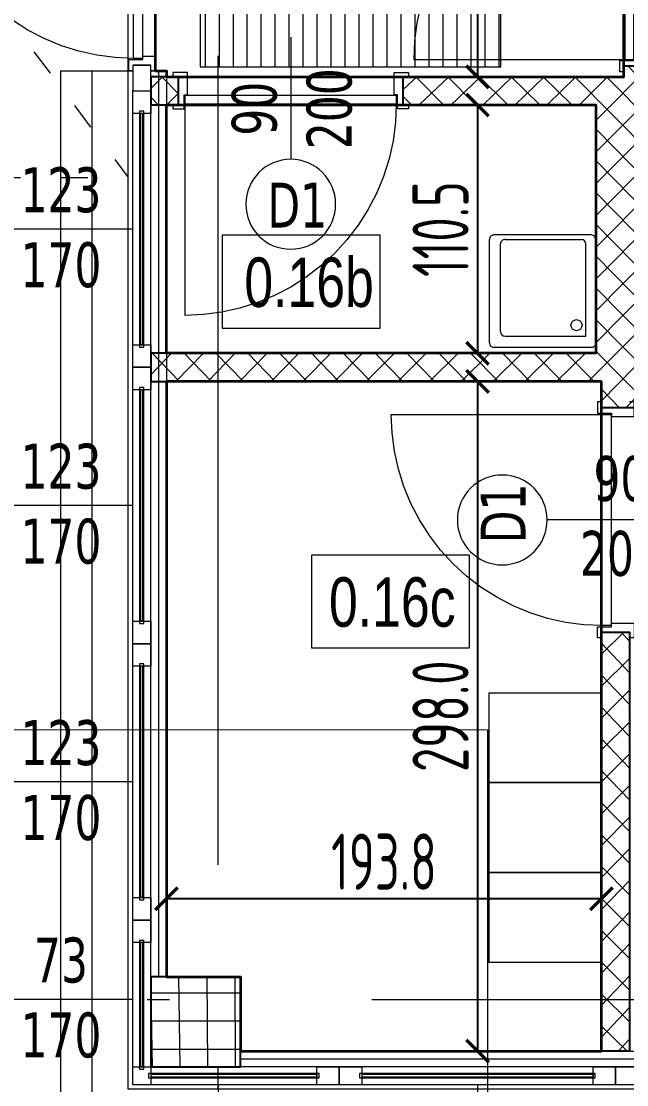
# Model space of a CAD drawing. Extents: x 6529560 to 6558080, y 5579316 to 5588131.
# Drawn here: x 6543744.423 to 6543747.12, y 5579604.148 to 5579608.88 of the extents above; entities that cross this region are included whole.
import ezdxf

# ---------------------------------------------------------------- set-up
doc = ezdxf.new("R2010")
doc.units = 0
doc.header["$MEASUREMENT"] = 0
doc.header["$PDSIZE"] = -5
for name, pattern in [('ACAD_ISO03W100', [30, 12, -18]), ('ACAD_ISO10W100', [18, 12, -3, 0, -3]), ('GR_SOLID', [0])]:
    doc.linetypes.add(name, pattern=pattern)
doc.layers.get('0').update_dxf_attribs({"color": 2, "linetype": 'CONTINUOUS', "lineweight": 5})
doc.layers.get('Defpoints').update_dxf_attribs({"linetype": 'CONTINUOUS'})
for name, color, linetype, lineweight in [('arch_drzwi i okna', 4, 'CONTINUOUS', 15), ('arch_drzwi i okna_znaczniki', 130, 'CONTINUOUS', 9), ('arch_fundamenty na rzucie', 3, 'CONTINUOUS', 15), ('arch_meble', 5, 'GR_SOLID', 13), ('arch_opisy', 20, 'CONTINUOUS', 13), ('arch_osie', 181, 'CONTINUOUS', 5), ('arch_powierzchnia', 6, 'CONTINUOUS', 35), ('arch_sciany dzialowe cienkie na hali', 52, 'CONTINUOUS', 15), ('arch_sciany wewnetrzne gk', 70, 'CONTINUOUS', 25), ('arch_sciany wewntrzne gk wypelnienie', 70, 'CONTINUOUS', 13), ('arch_sciany zewnętrzne', 94, 'CONTINUOUS', 18), ('arch_slupy wypelnienie', 9, 'CONTINUOUS', 13), ('arch_słupy', 8, 'CONTINUOUS', 25), ('arch_urządzenia sanitarne', 4, 'GR_SOLID', 13), ('arch_wymiary', 2, 'CONTINUOUS', 13), ('arch_zadaszenie', 76, 'CONTINUOUS', 15), ('AUSSENMASSE_N3', 7, 'GR_SOLID', 18)]:
    doc.layers.add(name, color=color, linetype=linetype, lineweight=lineweight)
doc.styles.add('ISO8', font='iso8.shx', dxfattribs={"width": 0.7})
doc.styles.get("Standard").update_dxf_attribs({"font": 'arial.ttf', "width": 0.75})
doc.styles.add('TABELKA', font='tahoma.ttf', dxfattribs={"width": 0.8})
doc.dimstyles.new('biura', dxfattribs={"dimtxt": 0.25, "dimasz": 0.1, "dimexe": 0.18, "dimexo": 0.0625, "dimgap": 0.04, "dimtad": 1, "dimdec": 1, "dimlfac": 100, "dimzin": 0, "dimdsep": 46, "dimtxsty": 'ISO8', "dimblk": 'ARCHTICK', "dimcen": 0.09, "dimadec": 0, "dimazin": 0, "dimtfac": 1, "dimtdec": 1, "dimtix": 1, "dimtofl": 0, "dimtmove": 0, "dimatfit": 3, "dimldrblk": 'ARCHTICK', "dimfxl": 0.2, "dimfxlon": 1, "dimtolj": 1, "dimtzin": 0, "dimarcsym": 0})

# ---------------------------------------------------------------- blocks, each defined once
blk = doc.blocks.new('A$C5C8C0CF2')
at = {"layer": 'arch_urządzenia sanitarne'}
h = blk.add_hatch(color=256, dxfattribs=at)
h.dxf.hatch_style = 1
h.paths.add_polyline_path([(0.5251839784905314, 0.6700011305510998), (1.025183978490531, 0.1700011296197772), (0.0251839775592089, 0.1700011296197772)])
for p, q in [((0.0250038104131818, 1.606501130387187, 4.198329947513051), (0.0250038122758269, 1.686501111835241, -3.126270114769891)), ((1.025003811344504, 1.606501130387187, 4.198329947513051), (1.025003816932439, 1.686501121148467, -3.126270114769891))]:
    blk.add_line(p, q)
at = {"layer": 'arch_drzwi i okna', "extrusion": (0, 0, -1)}
for points in [[(-3.8109719753e-06, 1.606501130387187), (-3.8109719753e-06, 1.588501129299402), (-0.0500038117170334, 1.588501129299402), (-0.0500038117170334, 1.651001131162047), (-0.0650038104504347, 1.651001131162047), (-0.0650038123130798, 1.706501113250851), (-3.8128346205e-06, 1.706501113250851), (-3.8128346205e-06, 1.686501111835241)], [(-1.050003811717033, 1.606501130387187), (-1.050003811717033, 1.588501129299402), (-1.000003810971975, 1.588501129299402), (-1.000003810971975, 1.651001131162047), (-0.985003812238574, 1.651001131162047), (-0.9850038178265094, 1.706501122564077), (-1.050003817304968, 1.706501122564077), (-1.050003817304968, 1.686501121148467)], [(-0.0550038116052747, 1.610001130960881), (-0.0585807953029871, 1.528074731118977), (-0.0692845238372684, 1.446771842427551), (-0.087033536285162, 1.366711227223277), (-0.1116927480325103, 1.288502195850014), (-0.1430744929239154, 1.212739963084459), (-0.180939931422472, 1.140001131221652), (-0.2250008899718523, 1.070839281193912), (-0.2749220347031951, 1.005780776031315), (-0.3303234372287989, 0.9453207561746239), (-0.3907834589481354, 0.8899193536490201), (-0.4558419613167644, 0.8399982079863548), (-0.5250038113445044, 0.7959372512996197), (-0.5977426450699568, 0.758071810938418), (-0.6735048759728671, 0.7266900660470128), (-0.7517139101400973, 0.702030853368342), (-0.8317745253443717, 0.6842818427830935), (-0.9130774140357971, 0.6735781142488122), (-0.995003811083734, 0.6700011305510998), (-0.995003811083734, 1.650001129135489), (-0.0550038116052747, 1.650001129135489), (-0.0550038116052747, 1.610001130960881), (-0.995003811083734, 1.610001130960881)]]:
    blk.add_lwpolyline(points, dxfattribs=at)
at = {"layer": 'arch_drzwi i okna_znaczniki'}
blk.add_line((0.5250038113445044, 1.877803624607622, -1.9573187933e-06), (0.5250038113445044, 1.209084356203675, 7.324598104964152), dxfattribs=at)
blk.add_circle((0.5250038113445044, 1.00908435601741, 7.324598104964152), 0.2, dxfattribs=at)
blk = doc.blocks.new('A$C6A985AF1')
for p, q in [((0.9365009339526295, 1.024999864399432, -1.8365369545e-06), (1.061500933952628, 1.024999864399432, -1.8365369545e-06)), ((0.9365009339526295, 0.0249998643994331, -1.8365369545e-06), (1.061500933952628, 0.0249998643994331, -1.8365369545e-06))]:
    blk.add_line(p, q)
at = {"layer": 'arch_drzwi i okna', "extrusion": (0, 0, -1)}
for points in [[(-0.9365009339526295, 1.049999863840638), (-0.9185009337961672, 1.049999863840638), (-0.9185009337961672, 0.9999998640269039), (-0.9810009337961672, 0.9999998640269039), (-0.9810009337961672, 0.9849998643621802), (-1.081500934436917, 0.9849998643621802), (-1.081500934436917, 1.049999863840638), (-1.061500933952628, 1.049999863840638)], [(-0.940000934526324, 0.9949998641386628), (-0.8580745356157422, 0.9914228804409503), (-0.7767716469243169, 0.9807191519066693), (-0.6967110317200425, 0.962970140390098), (-0.6185019994154572, 0.9383109277114272), (-0.5427397675812246, 0.9069291837513445), (-0.4700009338557721, 0.8690637433901429), (-0.4008390838280321, 0.825002785772085), (-0.3357805805280805, 0.7750816410407424), (-0.2753205597400665, 0.7196802385151388), (-0.2199191572144628, 0.6592202167958022), (-0.16999801248312, 0.5941617144271732), (-0.1259370548650622, 0.5249998643994332), (-0.0880716145038605, 0.4522610297426583), (-0.056689870543778, 0.3764987988397479), (-0.0320306569337845, 0.2982897665351629), (-0.014281646348536, 0.2182291513308883), (-0.0035779178142548, 0.1369262626394629), (-9.341165423e-07, 0.0549998637288809), (-0.9800009336322546, 0.0549998637288809), (-0.9800009336322546, 0.9949998641386628), (-0.940000934526324, 0.9949998641386628), (-0.940000934526324, 0.0549998637288809)]]:
    blk.add_lwpolyline(points, dxfattribs=at)
at = {"layer": 'arch_drzwi i okna'}
blk.add_lwpolyline([(0.9365009339526295, -1.359730959e-07), (0.9185009337961672, -1.359730959e-07), (0.9185009337961672, 0.0499998638406396), (0.9810009337961672, 0.0499998638406396), (0.9810009337961672, 0.0649998644366861), (1.081500934436917, 0.0649998644366861), (1.081500934436917, -1.359730959e-07), (1.061500933952628, -1.359730959e-07)], dxfattribs=at)
at = {"layer": 'arch_drzwi i okna_znaczniki'}
blk.add_line((1.23829905502498, 0.5249998643994332, -1.8365369545e-06), (0.6945797856897116, 0.5249998643994332, -1.8365369545e-06), dxfattribs=at)
blk.add_circle((0.4945797855034472, 0.5249998643994332, -1.8365369545e-06), 0.2, dxfattribs=at)
blk = doc.blocks.new('A$C3FD8794B')
at = {"layer": 'arch_urządzenia sanitarne'}
for p, q in [((0.0200006980448961, 0.474462446756661, -5.550439968e-07), (0.4800006980076433, 0.4744624421000481, -5.550439968e-07)), ((6.919726729e-07, 0.0200002621859312, -5.550439968e-07), (6.966292858e-07, 0.4544624472036958, -5.550439968e-07)), ((0.500000703148544, 0.0200002621859312, -5.550439968e-07), (0.500000698491931, 0.4544624472036958, -5.550439968e-07)), ((0.0500006973743439, 0.4044624464586378, -5.550439968e-07), (0.0500006936490536, 0.0447462415322662, -5.550439968e-07)), ((0.070000696927309, 0.4244624460116029, -5.550439968e-07), (0.4600006956607104, 0.4244624422863126, -5.550439968e-07)), ((0.4800006970763207, 0.4044624418020249, -5.550439968e-07), (0.4800006933510304, 0.064746237359941, -5.550439968e-07)), ((0.0200006924569607, 2.617016435e-07, -5.550439968e-07), (0.4800006924197078, 2.56113708e-07, -5.550439968e-07)), ((0.0500006936490536, 0.0447462415322662, -5.550439968e-07), (0.4600006919354201, 0.0447462368756533, -5.550439968e-07))]:
    blk.add_line(p, q, dxfattribs=at)
blk.add_circle((0.0986756775528193, 0.0862915180623532, -5.550439968e-07), 0.0245197316162376, dxfattribs=at)
for centre, start, end in [((0.0200006971135736, 0.4544624472036958, -5.550439968e-07), 89.99999941303062, 179.9999993596697), ((0.4800006970763207, 0.4544624425470829, -5.550439968e-07), 359.9999993596697, 89.99999941303062), ((0.070000696927309, 0.4044624455273152, -5.550439968e-07), 89.99999941303062, 179.9999993596697), ((0.4600006975233555, 0.4044624418020249, -5.550439968e-07), 359.9999993596697, 89.99999941303062), ((0.4600006937980652, 0.064746237359941, -5.550439968e-07), 269.9999994130306, 359.9999993596697), ((0.0200006924569607, 0.0200002621859312, -5.550439968e-07), 179.9999993596697, 269.9999994130306), ((0.4800006924197078, 0.0200002575293183, -5.550439968e-07), 269.9999994130306, 359.9999993596697)]:
    blk.add_arc(centre, 0.02, start, end, dxfattribs=at)
blk = doc.blocks.new('_ArchTick')
at = {"color": 0, "linetype": 'ByBlock', "const_width": 0.15}
blk.add_lwpolyline([(-0.5, -0.5), (0.5, 0.5)], dxfattribs=at)
blk = doc.blocks.new('*D335')
at = {"layer": 'arch_wymiary', "color": 0, "lineweight": -2, "transparency": 16777216}
for p, q in [((6543746.519589912, 5579609.737647505), (6543746.275387993, 5579609.737647505)), ((6543746.455387993, 5579609.737647505), (6543746.455387993, 5579608.632647684)), ((6543746.519589535, 5579608.632647684), (6543746.275387993, 5579608.632647684))]:
    blk.add_line(p, q, dxfattribs=at)
at = {"layer": 'Defpoints', "color": 0, "transparency": 16777216}
for p in [(6543746.582089912, 5579609.737647505), (6543746.455387993, 5579608.632647684), (6543746.582089536, 5579608.632647684)]:
    blk.add_point(p, dxfattribs=at)
at = {"layer": 'arch_wymiary', "color": 0, "lineweight": -2, "transparency": 16777216, "xscale": 0.1, "yscale": 0.1, "zscale": 0.1}
for p, rotation in [((6543746.455387993, 5579609.737647505), 90), ((6543746.455387993, 5579608.632647684), 270)]:
    blk.add_blockref('_ArchTick', p, dxfattribs=dict(at, rotation=rotation))
at = {"layer": 'arch_wymiary', "color": 0, "transparency": 16777216, "insert": (6543746.290387993, 5579609.185147594), "char_height": 0.25, "attachment_point": 5, "rotation": 90, "style": 'ISO8'}
blk.add_mtext('\\A1;110.5', dxfattribs=at)
blk = doc.blocks.new('*D336')
at = {"layer": 'arch_wymiary', "color": 0, "lineweight": -2, "transparency": 16777216}
for p, q in [((6543746.552532528, 5579608.507647504), (6543746.275388173, 5579608.507647504)), ((6543746.455388173, 5579608.507647504), (6543746.455388173, 5579607.402606367)), ((6543746.552532528, 5579607.402606367), (6543746.275388173, 5579607.402606367))]:
    blk.add_line(p, q, dxfattribs=at)
at = {"layer": 'Defpoints', "color": 0, "transparency": 16777216}
for p in [(6543746.615032529, 5579608.507647504), (6543746.455388173, 5579607.402606367), (6543746.615032529, 5579607.402606367)]:
    blk.add_point(p, dxfattribs=at)
at = {"layer": 'arch_wymiary', "color": 0, "lineweight": -2, "transparency": 16777216, "xscale": 0.1, "yscale": 0.1, "zscale": 0.1}
for p, rotation in [((6543746.455388173, 5579608.507647504), 90), ((6543746.455388173, 5579607.402606367), 270)]:
    blk.add_blockref('_ArchTick', p, dxfattribs=dict(at, rotation=rotation))
at = {"layer": 'arch_wymiary', "color": 0, "transparency": 16777216, "insert": (6543746.290388172, 5579607.955126935), "char_height": 0.25, "attachment_point": 5, "rotation": 90, "style": 'ISO8'}
blk.add_mtext('\\A1;110.5', dxfattribs=at)
blk = doc.blocks.new('*D337')
at = {"layer": 'arch_wymiary', "color": 0, "lineweight": -2, "transparency": 16777216}
for p, q in [((6543746.655376813, 5579607.277190366), (6543746.275376813, 5579607.277190366)), ((6543746.455376813, 5579607.277190366), (6543746.455376813, 5579604.297651766)), ((6543746.655376813, 5579604.297651766), (6543746.275376813, 5579604.297651766))]:
    blk.add_line(p, q, dxfattribs=at)
at = {"layer": 'Defpoints', "color": 0, "transparency": 16777216}
for p in [(6543746.982332874, 5579607.277190366), (6543746.455376813, 5579604.297651766), (6543746.982332874, 5579604.297651766)]:
    blk.add_point(p, dxfattribs=at)
at = {"layer": 'arch_wymiary', "color": 0, "lineweight": -2, "transparency": 16777216, "xscale": 0.1, "yscale": 0.1, "zscale": 0.1}
for p, rotation in [((6543746.455376813, 5579607.277190366), 90), ((6543746.455376813, 5579604.297651766), 270)]:
    blk.add_blockref('_ArchTick', p, dxfattribs=dict(at, rotation=rotation))
at = {"layer": 'arch_wymiary', "color": 0, "transparency": 16777216, "insert": (6543746.290376812, 5579605.787421066), "char_height": 0.25, "attachment_point": 5, "rotation": 90, "style": 'ISO8'}
blk.add_mtext('\\A1;298.0', dxfattribs=at)
blk = doc.blocks.new('*D341')
at = {"layer": 'arch_wymiary', "color": 0, "lineweight": -2, "transparency": 16777216}
for p, q in [((6543745.069702112, 5579605.175127801), (6543745.069702112, 5579604.795127802)), ((6543747.007357203, 5579605.175127801), (6543747.007357203, 5579604.795127802)), ((6543747.007357203, 5579604.975127802), (6543745.069702112, 5579604.975127802))]:
    blk.add_line(p, q, dxfattribs=at)
at = {"layer": 'Defpoints', "color": 0, "transparency": 16777216}
for p in [(6543745.069702112, 5579606.020472115), (6543747.007357203, 5579606.020472115), (6543745.069702112, 5579604.975127802)]:
    blk.add_point(p, dxfattribs=at)
at = {"layer": 'arch_wymiary', "color": 0, "lineweight": -2, "transparency": 16777216, "xscale": 0.1, "yscale": 0.1, "zscale": 0.1, "rotation": 180}
blk.add_blockref('_ArchTick', (6543745.069702112, 5579604.975127802), dxfattribs=at)
at = {"layer": 'arch_wymiary', "color": 0, "lineweight": -2, "transparency": 16777216, "xscale": 0.1, "yscale": 0.1, "zscale": 0.1}
blk.add_blockref('_ArchTick', (6543747.007357203, 5579604.975127802), dxfattribs=at)
at = {"layer": 'arch_wymiary', "color": 0, "transparency": 16777216, "insert": (6543746.038529657, 5579605.140127802), "char_height": 0.25, "attachment_point": 5, "style": 'ISO8'}
blk.add_mtext('\\A1;193.8', dxfattribs=at)

msp = doc.modelspace()

# ---------------------------------------------------------------- hatches: boundary and pattern name
h = msp.add_hatch()
h.set_pattern_fill('ANSI31', color=256, scale=0.5, angle=44.99999999999999)
h.set_pattern_definition([(90, (-30.94499041046947, 2.910462803905829), (-0.0625, 0), [])])
h.paths.add_polyline_path([(6543745.219702117, 5579609.687598392), (6543745.219702117, 5579608.67800773), (6543746.559702117, 5579608.67800773), (6543746.559702117, 5579609.687598392)])
at = {"layer": 'arch_sciany wewntrzne gk wypelnienie'}
h = msp.add_hatch(dxfattribs=at)
h.set_pattern_fill('ANSI37', color=256, scale=0.8, angle=90)
h.set_pattern_definition([(135, (0, 0), (-0.0707106781186548, -0.0707106781186548), []), (225, (0, 0), (0.0707106781186548, -0.0707106781186548), [])])
h.paths.add_polyline_path([(6543840.473908578, 5579614.177583307), (6543840.553908579, 5579614.177648672), (6543840.553908579, 5579614.27764867), (6543840.473908578, 5579614.277583305)], flags=17)
h.paths.add_polyline_path([(6543839.373908574, 5579614.277583304), (6543839.373908574, 5579614.177583303), (6543839.63390858, 5579614.177583302), (6543839.63390858, 5579614.277583301), (6543839.553908575, 5579614.277583302), (6543839.553908587, 5579615.377583301), (6543839.453908588, 5579615.377583301), (6543839.453908575, 5579614.277583302)], flags=17)
h.paths.add_polyline_path([(6543838.273908569, 5579614.277615989), (6543838.273908569, 5579614.177615988), (6543838.533908576, 5579614.177615987), (6543838.533908576, 5579614.277615986), (6543838.453908571, 5579614.277615986), (6543838.453908583, 5579615.377615986), (6543838.353908584, 5579615.377615986), (6543838.353908571, 5579614.277615987)], flags=17)
h.paths.add_polyline_path([(6543837.35390857, 5579614.177583307), (6543837.433908571, 5579614.177648672), (6543837.433908571, 5579614.27764867), (6543837.35390857, 5579614.277583305)], flags=17)
h.paths.add_polyline_path([(6543829.525027616, 5579614.277643941), (6543829.525027616, 5579614.177643942), (6543829.705027617, 5579614.177643938), (6543829.705027617, 5579614.27764394), (6543829.705027629, 5579615.377643938), (6543829.60502763, 5579615.377643939), (6543829.605027618, 5579614.277643941)], flags=17)
h.paths.add_polyline_path([(6543828.425027611, 5579614.277643952), (6543828.425027611, 5579614.177643953), (6543828.685027618, 5579614.177643949), (6543828.685027619, 5579614.277643949), (6543828.605027613, 5579614.277643949), (6543828.605027625, 5579615.377643948), (6543828.505027626, 5579615.377643949), (6543828.505027613, 5579614.277643951)], flags=17)
h.paths.add_polyline_path([(6543789.575594979, 5579612.07764405), (6543789.575594979, 5579612.177644049), (6543789.835594984, 5579612.177644053), (6543789.835594985, 5579612.077644053), (6543789.755594981, 5579612.077644052), (6543789.755594993, 5579610.977644054), (6543789.655594994, 5579610.977644052), (6543789.655594982, 5579612.077644051)], flags=17)
h.paths.add_polyline_path([(6543788.475594974, 5579612.077644038), (6543788.475594974, 5579612.177644038), (6543788.735594979, 5579612.17764404), (6543788.73559498, 5579612.077644041), (6543788.655594976, 5579612.077644039), (6543788.655594987, 5579610.977644041), (6543788.555594988, 5579610.97764404), (6543788.555594976, 5579612.077644038)], flags=17)
h.paths.add_polyline_path([(6543787.375594969, 5579612.077644002), (6543787.375594969, 5579612.177644001), (6543787.635594974, 5579612.177644004), (6543787.635594975, 5579612.077644005), (6543787.55559497, 5579612.077644003), (6543787.555594982, 5579610.977644005), (6543787.455594983, 5579610.977644003), (6543787.455594971, 5579612.077644003)], flags=17)
h.paths.add_polyline_path([(6543786.275594964, 5579612.077644013), (6543786.275594964, 5579612.177644013), (6543786.535594969, 5579612.177644016), (6543786.53559497, 5579612.077644017), (6543786.455594966, 5579612.077644015), (6543786.455594977, 5579610.977644017), (6543786.355594977, 5579610.977644016), (6543786.355594966, 5579612.077644014)], flags=17)
h.paths.add_polyline_path([(6543785.175594958, 5579612.077644002), (6543785.175594958, 5579612.177644001), (6543785.435594964, 5579612.177644004), (6543785.435594965, 5579612.077644005), (6543785.355594961, 5579612.077644003), (6543785.355594971, 5579610.977644005), (6543785.255594972, 5579610.977644003), (6543785.25559496, 5579612.077644003)], flags=17)
h.paths.add_polyline_path([(6543784.075594953, 5579612.077644002), (6543784.075594953, 5579612.177644001), (6543784.335594958, 5579612.177644004), (6543784.33559496, 5579612.077644005), (6543784.255594955, 5579612.077644003), (6543784.255594967, 5579610.977644005), (6543784.155594967, 5579610.977644003), (6543784.155594956, 5579612.077644003)], flags=17)
h.paths.add_polyline_path([(6543789.575594977, 5579614.277643952), (6543789.575594977, 5579614.177643953), (6543789.835594983, 5579614.177643949), (6543789.835594984, 5579614.277643949), (6543789.755594978, 5579614.277643949), (6543789.755594992, 5579615.377643948), (6543789.655594991, 5579615.377643949), (6543789.655594979, 5579614.277643951)], flags=17)
h.paths.add_polyline_path([(6543788.475594972, 5579614.277643961), (6543788.475594972, 5579614.177643962), (6543788.735594978, 5579614.177643958), (6543788.735594978, 5579614.277643957), (6543788.655594974, 5579614.277643959), (6543788.655594986, 5579615.377643957), (6543788.555594987, 5579615.377643959), (6543788.555594974, 5579614.27764396)], flags=17)
h.paths.add_polyline_path([(6543787.375594968, 5579614.27764397), (6543787.375594968, 5579614.17764397), (6543787.635594973, 5579614.177643968), (6543787.635594974, 5579614.277643967), (6543787.55559497, 5579614.277643968), (6543787.555594982, 5579615.377643968), (6543787.455594983, 5579615.377643968), (6543787.45559497, 5579614.277643969)], flags=17)
h.paths.add_polyline_path([(6543786.275594964, 5579614.277643985), (6543786.275594964, 5579614.177643986), (6543786.535594969, 5579614.177643983), (6543786.53559497, 5579614.277643982), (6543786.455594966, 5579614.277643982), (6543786.455594977, 5579615.377643982), (6543786.355594977, 5579615.377643982), (6543786.355594966, 5579614.277643984)], flags=17)
h.paths.add_polyline_path([(6543785.175594958, 5579614.277643994), (6543785.175594958, 5579614.177643994), (6543785.435594964, 5579614.177643992), (6543785.435594965, 5579614.277643992), (6543785.355594961, 5579614.277643993), (6543785.355594971, 5579615.377643992), (6543785.255594972, 5579615.377643992), (6543785.25559496, 5579614.277643993)], flags=17)
h.paths.add_polyline_path([(6543781.972169975, 5579609.3276456), (6543787.90719227, 5579609.3276456), (6543787.90719227, 5579609.202006787), (6543781.972169975, 5579609.202006787)])
h.paths.add_polyline_path([(6543780.361376819, 5579614.177643975), (6543780.441376822, 5579614.177643975), (6543780.441376822, 5579614.277643973), (6543780.361376819, 5579614.277643973)], flags=17)
h.paths.add_polyline_path([(6543779.341376821, 5579614.17764399), (6543779.521376822, 5579614.177643983), (6543779.521376822, 5579614.277643982), (6543779.441376821, 5579614.277643984), (6543779.441376833, 5579615.377643982), (6543779.341376834, 5579615.377643984)], flags=17)
h.paths.add_polyline_path([(6543833.361016615, 5579612.647213402), (6543835.208801121, 5579612.64685235), (6543835.208807006, 5579612.771917116), (6543834.409849148, 5579612.771921823), (6543834.409865301, 5579615.527638623), (6543834.159866853, 5579615.527638623), (6543834.159843253, 5579612.772126341), (6543833.361016615, 5579612.772126339)])
h.paths.add_polyline_path([(6543778.349814429, 5579615.527631871), (6543780.441365607, 5579615.527631871), (6543780.441365607, 5579615.377631874), (6543778.349814695, 5579615.377631874), (6543778.349825921, 5579612.917641108), (6543778.399834658, 5579612.917640253), (6543778.399834658, 5579612.792640253), (6543778.349825921, 5579612.792641118), (6543778.349825921, 5579610.852644004), (6543778.399834656, 5579610.852644004), (6543778.399834656, 5579610.727644003), (6543778.224825921, 5579610.727644003), (6543778.224815727, 5579615.527625992), (6543778.349815726, 5579615.527625987)])
h.paths.add_polyline_path([(6543828.83924719, 5579611.247649331), (6543835.958224717, 5579611.247649331), (6543835.958224717, 5579611.12264933), (6543828.83924728, 5579611.122607622)])
h.paths.add_polyline_path([(6543808.317983464, 5579612.772742757), (6543808.474744683, 5579612.772742531), (6543808.474693172, 5579615.527641331), (6543808.599693171, 5579615.527641331), (6543808.599693163, 5579612.772742414), (6543809.699693164, 5579612.772741382), (6543809.699693163, 5579612.646457298), (6543808.474796191, 5579612.644646927), (6543808.474796191, 5579612.6446483), (6543808.317986054, 5579612.644522107)])
h.paths.add_polyline_path([(6543805.22479353, 5579612.772742414), (6543807.317983462, 5579612.7727442), (6543807.317983462, 5579612.643717362), (6543805.22479829, 5579612.642032881), (6543805.099694409, 5579612.641932258), (6543805.099693162, 5579615.527642674), (6543805.224693162, 5579615.527649358)])
h.paths.add_polyline_path([(6543816.893979587, 5579612.77274695), (6543817.054669193, 5579612.772747037), (6543817.054667, 5579615.527675202), (6543817.17966702, 5579615.527641677), (6543817.179701491, 5579612.772737647), (6543817.477997321, 5579612.772737645), (6543817.477997874, 5579612.651888405), (6543816.893981201, 5579612.651576444)])
h.paths.add_polyline_path([(6543805.224693852, 5579611.122640491), (6543805.224693852, 5579610.913028248), (6543805.099693852, 5579610.913028246), (6543805.099693854, 5579611.122640491), (6543805.099693854, 5579611.24764049), (6543819.105806204, 5579611.24764049), (6543819.105806204, 5579611.122276754)])
h.paths.add_polyline_path([(6543745.123330788, 5579608.632647505), (6543744.999702099, 5579608.632649105), (6543744.999702099, 5579608.507649107), (6543745.123330788, 5579608.507647504)], flags=17)
h.paths.add_polyline_path([(6543748.446571044, 5579609.862647505), (6543748.446571044, 5579609.737649101), (6543749.439646533, 5579609.737647505), (6543749.439646533, 5579615.527641583), (6543749.189959978, 5579615.5276819), (6543749.189959978, 5579614.257648535), (6543747.863815606, 5579614.257648535), (6543747.863815606, 5579614.319091632), (6543747.738824341, 5579614.319091632), (6543747.738824371, 5579614.257648535), (6543746.119675754, 5579614.257649025), (6543746.119675754, 5579614.132647428), (6543746.669679385, 5579614.132688155), (6543746.669688122, 5579614.014686343), (6543746.79468271, 5579614.014686343), (6543746.79468271, 5579614.132648536), (6543749.314959979, 5579614.132648536), (6543749.314959979, 5579612.579351942), (6543746.794679387, 5579612.579351943), (6543746.794679387, 5579613.014686343), (6543746.669682709, 5579613.014686343), (6543746.669682709, 5579612.389567339), (6543746.794679387, 5579612.389567339), (6543746.794679387, 5579612.454351944), (6543749.314959979, 5579612.454351943), (6543749.314959979, 5579609.862647505)])
h.paths.add_polyline_path([(6543746.428782015, 5579609.862649101), (6543746.428782015, 5579609.737647505), (6543747.107352153, 5579609.737647505), (6543747.107360887, 5579609.680573947), (6543747.232360886, 5579609.680573947), (6543747.232360886, 5579609.737647505), (6543747.446571045, 5579609.737647505), (6543747.446571045, 5579609.862649101), (6543746.794679387, 5579609.862647506), (6543746.794679387, 5579611.389567339), (6543746.669682709, 5579611.389567339), (6543746.669679388, 5579609.862647506)])
h.paths.add_polyline_path([(6543744.999702099, 5579607.402649105), (6543744.999702099, 5579607.277649105), (6543747.007360886, 5579607.277184575), (6543747.007360886, 5579607.160867225), (6543747.232360886, 5579607.160867225), (6543747.232360886, 5579608.680573947), (6543747.107360886, 5579608.680573946), (6543747.107352152, 5579608.632647506), (6543746.123330788, 5579608.632647505), (6543746.123330792, 5579608.507647504), (6543746.982352152, 5579608.507647504), (6543746.982360886, 5579607.402606367)])
h.paths.add_polyline_path([(6543820.237872684, 5579612.67773972), (6543820.362872734, 5579612.67773972), (6543820.362872732, 5579612.399858655), (6543820.237872682, 5579612.399858655)])
h.paths.add_polyline_path([(6543799.182193707, 5579609.327006783), (6543799.182193707, 5579609.202011576), (6543799.77720805, 5579609.202011576), (6543799.77720805, 5579604.297651766), (6543799.902208051, 5579604.297651766), (6543799.902208048, 5579609.202006796), (6543805.099707395, 5579609.202006796), (6543805.099707395, 5579604.627641475), (6543805.224707393, 5579604.627641475), (6543805.224707388, 5579609.913028247), (6543805.099716125, 5579609.913028247), (6543805.099716125, 5579609.327006783)])
h.paths.add_polyline_path([(6543793.302191652, 5579609.327001902), (6543793.302191652, 5579609.202008302), (6543793.777183383, 5579609.202013182), (6543793.777183383, 5579604.297651766), (6543793.902183383, 5579604.297652569), (6543793.902183383, 5579609.202012379), (6543798.182193707, 5579609.202011576), (6543798.182193707, 5579609.327010656), (6543793.902183383, 5579609.32700872), (6543793.902183383, 5579609.527006782), (6543793.777183383, 5579609.527006782), (6543793.777183384, 5579609.327007751)])
h.paths.add_polyline_path([(6543789.00719227, 5579609.202006787), (6543789.00719227, 5579604.297651767), (6543789.132192269, 5579604.297651768), (6543789.132192269, 5579609.202006793), (6543792.302191652, 5579609.202006793), (6543792.302191652, 5579609.327000395), (6543788.907192269, 5579609.327965014), (6543788.907192269, 5579609.202326184)])
h.paths.add_polyline_path([(6543780.697193892, 5579608.457641272), (6543779.506488085, 5579608.45764271), (6543779.506488085, 5579608.332641116), (6543780.697192259, 5579608.332641119), (6543780.697192259, 5579604.297651766), (6543780.822192274, 5579604.297651768), (6543780.822192244, 5579608.332641117), (6543780.822192243, 5579608.454722951), (6543780.822192247, 5579609.202006769), (6543780.972169976, 5579609.202965008), (6543780.972169976, 5579609.327326192), (6543780.697195262, 5579609.327006784), (6543780.697192523, 5579608.457641272)])
h.paths.add_polyline_path([(6543778.224825921, 5579604.297651767), (6543778.349825922, 5579604.297651766), (6543778.349825922, 5579608.332641116), (6543778.506488084, 5579608.332642711), (6543778.506488102, 5579608.457641076), (6543778.224825921, 5579608.457641076)])
h.paths.add_polyline_path([(6543783.155587191, 5579615.527644002), (6543783.155587191, 5579615.377644002), (6543790.755594967, 5579615.377644002), (6543790.755594967, 5579615.527608423)], flags=17)
h.paths.add_polyline_path([(6543837.353912119, 5579615.527608423), (6543837.353912119, 5579615.377608424), (6543840.553907954, 5579615.377610054), (6543840.553907878, 5579615.527608465)], flags=17)
h.paths.add_polyline_path([(6543827.505027612, 5579615.52764001), (6543827.505027612, 5579615.37764001), (6543831.2158289, 5579615.37764001), (6543831.2158289, 5579615.527638687)], flags=17)
h.paths.add_polyline_path([(6543825.255011938, 5579615.52764001), (6543825.255011938, 5579615.37764001), (6543827.255027697, 5579615.377641029), (6543827.255027697, 5579615.52764001)])
h.paths.add_polyline_path([(6543783.155592786, 5579612.177644101), (6543783.235594954, 5579612.177644005), (6543783.235594954, 5579612.077644003), (6543783.155592786, 5579612.0776441)], flags=17)
h.paths.add_polyline_path([(6543784.075594953, 5579614.277644004), (6543784.075594953, 5579614.177644004), (6543784.335594958, 5579614.177644002), (6543784.33559496, 5579614.277644002), (6543784.255594955, 5579614.277644004), (6543784.255594967, 5579615.377644001), (6543784.155594967, 5579615.377644002), (6543784.155594956, 5579614.277644004)], flags=17)
h.paths.add_polyline_path([(6543783.155594955, 5579614.177644014), (6543783.235594954, 5579614.177644014), (6543783.235594954, 5579614.277644012), (6543783.155594955, 5579614.277644012)], flags=17)
h.paths.add_polyline_path([(6543827.505027612, 5579614.177611269), (6543827.585027614, 5579614.177676635), (6543827.585027614, 5579614.277676633), (6543827.505027612, 5579614.277611268)], flags=17)
h.paths.add_polyline_path([(6543745.599693336, 5579615.5276819), (6543747.863815606, 5579615.5276819), (6543747.863815606, 5579615.319091632), (6543747.738815605, 5579615.319091632), (6543747.738815605, 5579615.402681899), (6543745.069693336, 5579615.402681899), (6543745.069693336, 5579615.477648036), (6543745.599693336, 5579615.477648036)])
h.paths.add_polyline_path([(6543827.839247191, 5579611.247649331), (6543827.839247248, 5579611.122646664), (6543827.592183255, 5579611.122646549), (6543827.592183262, 5579604.297651766), (6543827.467312976, 5579604.297649434), (6543827.467298472, 5579611.399858438), (6543827.592183255, 5579611.399858654), (6543827.592183256, 5579611.247667825)])
h.paths.add_polyline_path([(6543837.22890073, 5579615.527638687), (6543837.353912119, 5579615.527638687), (6543837.353907421, 5579613.872753843), (6543837.228896032, 5579613.872753843)])
h.paths.add_polyline_path([(6543836.208807007, 5579612.772754191), (6543836.208807007, 5579612.647757458), (6543837.828907539, 5579612.647760095), (6543837.828907539, 5579611.247686332), (6543836.958224717, 5579611.247649331), (6543836.958224717, 5579611.122650908), (6543837.953909791, 5579611.122650913), (6543837.953914312, 5579612.647748583), (6543840.678908602, 5579612.647740743), (6543840.678908609, 5579615.527638317), (6543840.553907878, 5579615.527638686), (6543840.553909282, 5579612.77275742), (6543837.353907514, 5579612.772755825), (6543837.35390262, 5579612.872753844), (6543837.22889999, 5579612.872753844), (6543837.228904794, 5579612.77275576)])
h.paths.add_polyline_path([(6543831.2158289, 5579615.527638687), (6543831.34083043, 5579615.527638687), (6543831.34083043, 5579613.872753847), (6543831.2158289, 5579613.872753847)], flags=17)
h.paths.add_polyline_path([(6543826.398084215, 5579612.772750428), (6543826.398084401, 5579612.647743842), (6543827.467312969, 5579612.647744989), (6543827.467312967, 5579612.399858652), (6543827.592183252, 5579612.399858652), (6543827.592183255, 5579612.647745205), (6543832.361016614, 5579612.647753844), (6543832.361016614, 5579612.772753844), (6543831.34083043, 5579612.772753844), (6543831.34083043, 5579612.872753844), (6543831.215830198, 5579612.87275378), (6543831.215830303, 5579612.772752684), (6543827.505027612, 5579612.772752684), (6543827.505027612, 5579615.52764001), (6543827.255027621, 5579615.527639882), (6543827.255029025, 5579612.772750659)])
h.paths.add_polyline_path([(6543818.477997318, 5579612.772737647), (6543818.554667768, 5579612.772737647), (6543818.554667768, 5579612.647737482), (6543818.477997318, 5579612.647737482)])
h.paths.add_polyline_path([(6543825.255011938, 5579612.772749634), (6543825.398084216, 5579612.772749634), (6543825.398084216, 5579612.647742368), (6543825.255011938, 5579612.647742368)])
h.paths.add_polyline_path([(6543821.662872733, 5579611.247688818), (6543821.662872733, 5579611.122640033), (6543823.777289503, 5579611.1226514), (6543823.777289503, 5579609.435285017), (6543820.362872732, 5579609.435285017), (6543820.362842877, 5579609.310026228), (6543823.777259483, 5579609.309334168), (6543823.777259483, 5579608.060255593), (6543822.30179626, 5579608.060255593), (6543822.301805819, 5579607.935151793), (6543823.90193208, 5579607.935255579), (6543823.902703599, 5579611.247688818)])
h.paths.add_polyline_path([(6543820.105806204, 5579611.247689692), (6543820.105806204, 5579611.122175728), (6543820.237872682, 5579611.122162385), (6543820.237872682, 5579604.297651766), (6543820.362183444, 5579604.297651766), (6543820.3625344, 5579609.310148065), (6543820.362857805, 5579609.31026457), (6543820.362857805, 5579609.435417349), (6543820.362872732, 5579609.435285017), (6543820.362872732, 5579611.1226514), (6543820.662872733, 5579611.122640033), (6543820.662870459, 5579611.247645492), (6543820.362872732, 5579611.247640033), (6543820.362872732, 5579611.399858654), (6543820.237872682, 5579611.399858654), (6543820.237872682, 5579611.247656587)])
h.paths.add_polyline_path([(6543801.009680382, 5579610.852644002), (6543801.009680382, 5579610.727645598), (6543803.699683141, 5579610.727644003), (6543803.699683141, 5579615.527642674), (6543803.574683138, 5579615.527642674), (6543803.57468316, 5579610.85264402)])
h.paths.add_polyline_path([(6543795.077379227, 5579610.852644005), (6543795.077379227, 5579610.727644003), (6543800.009680381, 5579610.727644003), (6543800.009680381, 5579610.852644004), (6543799.766101673, 5579610.852644004), (6543799.766101673, 5579615.527642674), (6543799.641101672, 5579615.527642674), (6543799.641101673, 5579610.852644002)])
h.paths.add_polyline_path([(6543793.902183383, 5579610.727644003), (6543794.077379227, 5579610.727644003), (6543794.077379227, 5579610.852644007), (6543793.902183377, 5579610.852644007), (6543793.902183377, 5579615.527642674), (6543793.777183376, 5579615.527642674), (6543793.777183384, 5579610.852644007), (6543792.770377547, 5579610.852644004), (6543792.770377547, 5579610.727644003), (6543793.777183384, 5579610.727644003), (6543793.777183384, 5579610.527644003), (6543793.902183383, 5579610.527644003)])
h.paths.add_polyline_path([(6543783.155595925, 5579612.853053505), (6543783.03058719, 5579612.853053505), (6543783.030587192, 5579610.852644004), (6543782.049914089, 5579610.852644004), (6543782.049914089, 5579610.727645599), (6543782.994817046, 5579610.7276456), (6543782.994825782, 5579610.7276456), (6543783.119817049, 5579610.7276456), (6543783.119817046, 5579610.727644004), (6543791.770377546, 5579610.727645598), (6543791.770377546, 5579610.852644004), (6543790.880594968, 5579610.852644005), (6543790.880594205, 5579615.527644007), (6543790.755594967, 5579615.527644007), (6543790.755594969, 5579610.977644008), (6543783.155587192, 5579610.977644003)])
h.paths.add_polyline_path([(6543783.03058719, 5579613.853053506), (6543783.155587191, 5579613.853053506), (6543783.155587191, 5579615.527644002), (6543783.03058719, 5579615.527644002)], flags=17)
h.paths.add_polyline_path([(6543780.441376833, 5579615.527645331), (6543780.441376835, 5579612.917640253), (6543779.399834651, 5579612.917640253), (6543779.399834658, 5579612.792640253), (6543780.441376835, 5579612.792640253), (6543780.441376835, 5579610.852644004), (6543779.399834656, 5579610.852644004), (6543779.399834656, 5579610.727645599), (6543781.049914088, 5579610.727645599), (6543781.049914088, 5579610.8526456), (6543780.641373033, 5579610.852644004), (6543780.641373032, 5579615.52764535)])
h.paths.add_polyline_path([(6543747.007360884, 5579606.160867224), (6543747.132360887, 5579606.160867224), (6543747.132352156, 5579604.297651766), (6543747.007352153, 5579604.297651766)])
h.paths.add_polyline_path([(6543745.06970212, 5579609.862647505), (6543745.428782016, 5579609.862647505), (6543745.428782016, 5579609.737647505), (6543745.06970212, 5579609.737647505)])
h.paths.add_polyline_path([(6543745.069693336, 5579614.257647429), (6543745.119675755, 5579614.257647429), (6543745.119675755, 5579614.132649025), (6543745.069693336, 5579614.132649025)])
h.paths.add_polyline_path([(6543815.893979589, 5579612.651389023), (6543810.699693164, 5579612.648267668), (6543810.699693164, 5579612.772741382), (6543813.599693167, 5579612.772745148), (6543813.599693167, 5579615.527675202), (6543813.724693166, 5579615.527675202), (6543813.724693166, 5579612.772745216), (6543815.893979588, 5579612.772741382)])
at = {"layer": 'arch_slupy wypelnienie'}
h = msp.add_hatch(dxfattribs=at)
h.set_pattern_fill('ANSI37', color=256, angle=225)
h.set_pattern_definition([(270, (56.63013022299856, 97.5574786895886), (0.125, 0), []), (0, (56.63013022299856, 97.5574786895886), (0, 0.125), [])])
h.paths.add_polyline_path([(6543745.399693338, 5579604.62764813), (6543744.999693337, 5579604.62764813), (6543744.999693337, 5579604.227648129), (6543745.399693338, 5579604.227648129)])

# ---------------------------------------------------------------- linework, layer by layer
msp.add_lwpolyline([(6543745.219702117, 5579609.687598392), (6543745.219702117, 5579608.67800773), (6543746.559702117, 5579608.67800773), (6543746.559702117, 5579609.687598392)], close=True)
msp.add_lwpolyline([(6543751.839692531, 5579604.127647975), (6543751.839692531, 5579603.827647974), (6543744.899702068, 5579603.827647974), (6543744.599702067, 5579603.827647974), (6543744.599702068, 5579608.659679894), (6543744.919702129, 5579608.659679894)])
at = {"layer": 'arch_drzwi i okna'}
for p, q in [((6543744.919702098, 5579607.440149106), (6543744.919702098, 5579608.470149105)), ((6543744.969702097, 5579608.470149105), (6543744.9497021, 5579608.470149105)), ((6543744.999702099, 5579607.440149106), (6543744.999702099, 5579608.470149105)), ((6543744.969702097, 5579607.440149106), (6543744.9497021, 5579607.440149106)), ((6543744.919702098, 5579606.210149105), (6543744.919702098, 5579607.240149106)), ((6543744.969702097, 5579607.240149106), (6543744.9497021, 5579607.240149106)), ((6543744.999702099, 5579606.210149105), (6543744.999702099, 5579607.240149106)), ((6543744.969702097, 5579606.210149105), (6543744.9497021, 5579606.210149105)), ((6543744.919702098, 5579604.980149106), (6543744.919702098, 5579606.010149105)), ((6543744.969702097, 5579606.010149105), (6543744.9497021, 5579606.010149105)), ((6543744.999702099, 5579604.980149106), (6543744.999702099, 5579606.010149105)), ((6543744.969702097, 5579604.980149106), (6543744.9497021, 5579604.980149106)), ((6543744.919702073, 5579604.227651765), (6543744.919702077, 5579604.780149109)), ((6543744.969702077, 5579604.780149109), (6543744.949702076, 5579604.780149109)), ((6543744.999702075, 5579604.227651765), (6543744.999702076, 5579604.780149109)), ((6543744.969702072, 5579604.227651765), (6543744.949702073, 5579604.227651765)), ((6543745.73969245, 5579604.227651765), (6543744.999702072, 5579604.227651765)), ((6543745.73969245, 5579604.197651764), (6543745.73969245, 5579604.177651766)), ((6543746.9696924, 5579604.227651101), (6543745.939692402, 5579604.227651101)), ((6543745.939692402, 5579604.197651101), (6543745.939692402, 5579604.177651101)), ((6543746.9696924, 5579604.197651101), (6543746.9696924, 5579604.177651101)), ((6543745.73969245, 5579604.147651764), (6543744.999702072, 5579604.147651764)), ((6543746.9696924, 5579604.1476511), (6543745.939692402, 5579604.1476511))]:
    msp.add_line(p, q, dxfattribs=at)
for points in [[(6543744.919702098, 5579608.570149106), (6543744.999702111, 5579608.570149106), (6543744.999702111, 5579608.684679893), (6543744.919702098, 5579608.684679893)], [(6543744.9497021, 5579608.480149106), (6543744.9497021, 5579607.430149105), (6543744.969702097, 5579607.430149105), (6543744.969702097, 5579608.480149106)], [(6543744.954702098, 5579608.470149105), (6543744.954702098, 5579607.440149106), (6543744.964702099, 5579607.440149106), (6543744.964702099, 5579608.470149105)], [(6543744.9497021, 5579607.250149106), (6543744.9497021, 5579606.200149107), (6543744.969702097, 5579606.200149107), (6543744.969702097, 5579607.250149106)], [(6543744.954702098, 5579607.240149106), (6543744.954702098, 5579606.210149105), (6543744.964702099, 5579606.210149105), (6543744.964702099, 5579607.240149106)], [(6543744.9497021, 5579606.020149106), (6543744.9497021, 5579604.970149104), (6543744.969702097, 5579604.970149104), (6543744.969702097, 5579606.020149106)], [(6543744.954702098, 5579606.010149105), (6543744.954702098, 5579604.980149106), (6543744.964702099, 5579604.980149106), (6543744.964702099, 5579606.010149105)], [(6543744.949702076, 5579604.79014911), (6543744.949702073, 5579604.217651766), (6543744.969702072, 5579604.217651766), (6543744.969702077, 5579604.79014911)], [(6543744.954702075, 5579604.780149109), (6543744.954702074, 5579604.227651765), (6543744.964702074, 5579604.227651765), (6543744.964702076, 5579604.780149109)], [(6543744.989702071, 5579604.177651766), (6543745.749692454, 5579604.177651766), (6543745.749692454, 5579604.197651764), (6543744.989702071, 5579604.197651764)], [(6543744.999702072, 5579604.182651764), (6543745.73969245, 5579604.182651764), (6543745.73969245, 5579604.192651763), (6543744.999702072, 5579604.192651763)], [(6543745.9296924, 5579604.177651101), (6543746.979692399, 5579604.177651101), (6543746.979692399, 5579604.197651101), (6543745.9296924, 5579604.197651101)], [(6543745.939692402, 5579604.182651101), (6543746.9696924, 5579604.182651101), (6543746.9696924, 5579604.192651101), (6543745.939692402, 5579604.192651101)]]:
    msp.add_lwpolyline(points, close=True, dxfattribs=at)
for points in [[(6543744.999702099, 5579608.470149105), (6543744.969702097, 5579608.470149105), (6543744.969702097, 5579608.480149106), (6543744.9497021, 5579608.480149106), (6543744.9497021, 5579608.470149105), (6543744.919702098, 5579608.470149105), (6543744.919702098, 5579608.570149106), (6543744.999702099, 5579608.570149106), (6543744.999702099, 5579608.470149105)], [(6543744.919702098, 5579607.440149106), (6543744.9497021, 5579607.440149106), (6543744.9497021, 5579607.430149105), (6543744.969702097, 5579607.430149105), (6543744.969702097, 5579607.440149106), (6543744.999702099, 5579607.440149106), (6543744.999702099, 5579607.340149106), (6543744.919702098, 5579607.340149106), (6543744.919702098, 5579607.440149106)], [(6543744.999702099, 5579607.240149106), (6543744.969702097, 5579607.240149106), (6543744.969702097, 5579607.250149106), (6543744.9497021, 5579607.250149106), (6543744.9497021, 5579607.240149106), (6543744.919702098, 5579607.240149106), (6543744.919702098, 5579607.340149106), (6543744.999702099, 5579607.340149106), (6543744.999702099, 5579607.240149106)], [(6543744.919702098, 5579606.210149105), (6543744.9497021, 5579606.210149105), (6543744.9497021, 5579606.200149107), (6543744.969702097, 5579606.200149107), (6543744.969702097, 5579606.210149105), (6543744.999702099, 5579606.210149105), (6543744.999702099, 5579606.110149106), (6543744.919702098, 5579606.110149106), (6543744.919702098, 5579606.210149105)], [(6543744.999702099, 5579606.010149105), (6543744.969702097, 5579606.010149105), (6543744.969702097, 5579606.020149106), (6543744.9497021, 5579606.020149106), (6543744.9497021, 5579606.010149105), (6543744.919702098, 5579606.010149105), (6543744.919702098, 5579606.110149106), (6543744.999702099, 5579606.110149106), (6543744.999702099, 5579606.010149105)], [(6543744.919702098, 5579604.980149106), (6543744.9497021, 5579604.980149106), (6543744.9497021, 5579604.970149104), (6543744.969702097, 5579604.970149104), (6543744.969702097, 5579604.980149106), (6543744.999702099, 5579604.980149106), (6543744.999702099, 5579604.880149105), (6543744.919702098, 5579604.880149105), (6543744.919702098, 5579604.980149106)], [(6543744.999702076, 5579604.780149109), (6543744.969702077, 5579604.780149109), (6543744.969702077, 5579604.79014911), (6543744.949702076, 5579604.79014911), (6543744.949702076, 5579604.780149109), (6543744.919702077, 5579604.780149109), (6543744.919702077, 5579604.880149109), (6543744.999702076, 5579604.880149109), (6543744.999702076, 5579604.780149109)], [(6543744.999702072, 5579604.227651765), (6543744.999702072, 5579604.197651764), (6543744.989702071, 5579604.197651764), (6543744.989702071, 5579604.177651766), (6543744.999702072, 5579604.177651766), (6543744.999702072, 5579604.147651764), (6543744.919702073, 5579604.147651764), (6543744.919702073, 5579604.227651765), (6543744.999702072, 5579604.227651765)], [(6543744.919702073, 5579604.227651765), (6543744.949702073, 5579604.227651765), (6543744.949702073, 5579604.217651766), (6543744.969702072, 5579604.217651766), (6543744.969702072, 5579604.227651765), (6543744.999702075, 5579604.227651765), (6543744.999702075, 5579604.147651764), (6543744.919702073, 5579604.147651764), (6543744.919702073, 5579604.227651765)], [(6543745.73969245, 5579604.147651764), (6543745.73969245, 5579604.177651766), (6543745.749692454, 5579604.177651766), (6543745.749692454, 5579604.197651764), (6543745.73969245, 5579604.197651764), (6543745.73969245, 5579604.227651765), (6543745.839692454, 5579604.227651765), (6543745.839692454, 5579604.147651764), (6543745.73969245, 5579604.147651764)], [(6543745.939692402, 5579604.227651101), (6543745.939692402, 5579604.197651101), (6543745.9296924, 5579604.197651101), (6543745.9296924, 5579604.177651101), (6543745.939692402, 5579604.177651101), (6543745.939692402, 5579604.1476511), (6543745.839692401, 5579604.1476511), (6543745.839692401, 5579604.227651101), (6543745.939692402, 5579604.227651101)], [(6543746.9696924, 5579604.1476511), (6543746.9696924, 5579604.177651101), (6543746.979692399, 5579604.177651101), (6543746.979692399, 5579604.197651101), (6543746.9696924, 5579604.197651101), (6543746.9696924, 5579604.227651101), (6543747.069692399, 5579604.227651101), (6543747.069692399, 5579604.1476511), (6543746.9696924, 5579604.1476511)], [(6543747.169692401, 5579604.227651101), (6543747.169692401, 5579604.197651101), (6543747.1596924, 5579604.197651101), (6543747.1596924, 5579604.177651101), (6543747.169692401, 5579604.177651101), (6543747.169692401, 5579604.1476511), (6543747.069692399, 5579604.1476511), (6543747.069692399, 5579604.227651101), (6543747.169692401, 5579604.227651101)]]:
    msp.add_lwpolyline(points, dxfattribs=at)
at = {"layer": 'arch_drzwi i okna_znaczniki'}
for p, q in [((6543744.919702098, 5579607.955149107), (6543744.37598283, 5579607.955149107)), ((6543744.919702098, 5579606.725149107), (6543744.37598283, 5579606.725149107)), ((6543744.919702098, 5579605.495149105), (6543744.37598283, 5579605.495149105)), ((6543744.919702061, 5579604.527649207), (6543744.37598279, 5579604.527649207)), ((6543745.299691765, 5579604.147651764), (6543745.299691765, 5579603.603932493)), ((6543746.454692398, 5579604.147651099), (6543746.454692398, 5579603.60393183))]:
    msp.add_line(p, q, dxfattribs=at)
at = {"layer": 'arch_fundamenty na rzucie', "extrusion": (-4.9483997e-09, -8.021447e-10, 1)}
msp.add_lwpolyline([(6543744.099847707, 5579605.727801489), (6543746.499847704, 5579605.72755594), (6543746.499602162, 5579603.327555953), (6543744.099602166, 5579603.327801496), (6543744.099847707, 5579605.727801489)], dxfattribs=at)
at = {"layer": 'arch_meble', "elevation": -7.349269082358173}
for points in [[(6543747.007361528, 5579605.892206543), (6543747.007361528, 5579605.492206543), (6543746.507361528, 5579605.492206543), (6543746.507361528, 5579605.892206543), (6543747.007361528, 5579605.892206543)], [(6543747.007361528, 5579605.492206543), (6543747.007361528, 5579605.092206541), (6543746.507361528, 5579605.092206541), (6543746.507361528, 5579605.492206543), (6543747.007361528, 5579605.492206543)], [(6543747.007361528, 5579605.092206541), (6543747.007361528, 5579604.692206542), (6543746.507361528, 5579604.692206542), (6543746.507361528, 5579605.092206541), (6543747.007361528, 5579605.092206541)]]:
    msp.add_lwpolyline(points, dxfattribs=at)
at = {"layer": 'arch_opisy'}
for points in [[(6543745.318281789, 5579607.514421168), (6543746.022164619, 5579607.514421168), (6543746.022164619, 5579607.927831676), (6543745.318281789, 5579607.927831676)], [(6543745.715469874, 5579606.091441635), (6543746.419352705, 5579606.091441635), (6543746.419352705, 5579606.504852144), (6543745.715469874, 5579606.504852144)]]:
    msp.add_lwpolyline(points, close=True, dxfattribs=at)
at = {"layer": 'arch_osie', "linetype": 'ACAD_ISO10W100', "ltscale": 0.3, "extrusion": (-4.9483178e-09, -8.026501e-10, 1)}
for points in [[(6543745.299690936, 5579599.62578479), (6543745.299702924, 5579618.13960072)], [(6543740.4840854, 5579604.527648018), (6543858.104664291, 5579604.5276493)]]:
    msp.add_lwpolyline(points, dxfattribs=at)
at = {"layer": 'arch_powierzchnia'}
for points in [[(6543745.06970212, 5579609.737647505), (6543745.06970212, 5579609.709679894), (6543745.019702122, 5579609.709679894), (6543745.019702112, 5579608.659679896), (6543745.069702112, 5579608.659679894), (6543745.069702112, 5579608.632648199), (6543747.107352152, 5579608.632647506), (6543747.10735215, 5579609.737647505)], [(6543745.069702112, 5579608.507648199), (6543746.982360886, 5579608.507648199), (6543746.982360886, 5579607.402606367), (6543745.069702112, 5579607.402606367)], [(6543747.007360886, 5579607.277190366), (6543745.069702112, 5579607.277190366), (6543745.069702112, 5579604.62764813), (6543745.399693338, 5579604.62764813), (6543745.399693338, 5579604.297651766), (6543747.007352153, 5579604.297651766)]]:
    msp.add_lwpolyline(points, close=True, dxfattribs=at)
at = {"layer": 'arch_sciany dzialowe cienkie na hali'}
for points in [[(6543744.999702111, 5579608.659679894), (6543745.069702112, 5579608.659679894), (6543745.069702112, 5579604.62764813), (6543744.999702076, 5579604.62764813)], [(6543745.399693338, 5579604.227651765), (6543745.399693338, 5579604.297651766), (6543751.099691925, 5579604.297651766), (6543751.099692244, 5579604.227651101)]]:
    msp.add_lwpolyline(points, close=True, dxfattribs=at)
for points in [[(6543745.034702111, 5579608.659679894), (6543745.034702111, 5579604.62764813)], [(6543745.399693338, 5579604.262651765), (6543751.099692086, 5579604.262651433)]]:
    msp.add_lwpolyline(points, dxfattribs=at)
at = {"layer": 'arch_sciany wewnetrzne gk'}
for points in [[(6543744.999702099, 5579607.402649105), (6543744.999702099, 5579607.277649105), (6543747.007360886, 5579607.277184575), (6543747.007360886, 5579607.160867225), (6543747.232360886, 5579607.160867225), (6543747.232360886, 5579608.680573947), (6543747.107360886, 5579608.680573946), (6543747.107352152, 5579608.632647506), (6543746.123330788, 5579608.632647505), (6543746.123330792, 5579608.507647504), (6543746.982352152, 5579608.507647504), (6543746.982360886, 5579607.402606367)], [(6543745.123330788, 5579608.632647505), (6543744.999702099, 5579608.632649105), (6543744.999702099, 5579608.507649107), (6543745.123330788, 5579608.507647504)], [(6543747.007360884, 5579606.160867224), (6543747.132360887, 5579606.160867224), (6543747.132352156, 5579604.297651766), (6543747.007352153, 5579604.297651766)]]:
    msp.add_lwpolyline(points, close=True, dxfattribs=at)
at = {"layer": 'arch_sciany zewnętrzne'}
for points in [[(6543853.859691393, 5579617.115133819), (6543853.859691393, 5579603.967649211), (6543827.009684799, 5579603.967649213), (6543827.009684799, 5579604.147640745), (6543823.623732918, 5579604.147642543), (6543823.623731161, 5579603.967649211), (6543804.783979961, 5579603.967649213), (6543804.783979961, 5579604.127647971), (6543803.529645884, 5579604.127647971), (6543803.529645884, 5579603.967649212), (6543777.829692527, 5579603.967649211), (6543777.829692527, 5579604.127647971), (6543775.839699284, 5579604.127647971), (6543775.839699284, 5579603.967649211), (6543753.829692533, 5579603.967649213), (6543753.829692532, 5579604.127647975), (6543751.839692531, 5579604.127647976), (6543751.839692531, 5579603.967649212), (6543744.739702823, 5579603.967649211), (6543744.739702825, 5579608.659679894), (6543744.899702062, 5579608.659679894), (6543744.899702058, 5579609.709679894), (6543744.739702824, 5579609.709679894), (6543744.739702823, 5579617.115133819)], [(6543751.839692531, 5579604.147649031), (6543751.839692531, 5579604.127647976), (6543744.899702066, 5579604.127647969), (6543744.899702062, 5579608.659679894), (6543744.919702099, 5579608.659679894)]]:
    msp.add_lwpolyline(points, dxfattribs=at)
at = {"layer": 'arch_słupy'}
msp.add_lwpolyline([(6543745.399693338, 5579604.62764813), (6543744.999693337, 5579604.62764813), (6543744.999693337, 5579604.227648129), (6543745.399693338, 5579604.227648129)], close=True, dxfattribs=at)
at = {"layer": 'arch_zadaszenie', "linetype": 'ACAD_ISO03W100', "ltscale": 0.01}
for points in [[(6543744.899702058, 5579610.184679894), (6543743.399702058, 5579610.184679894), (6543743.399702058, 5579608.184679894), (6543744.899702058, 5579608.184679894), (6543744.899702058, 5579610.184679894)], [(6543743.399702058, 5579610.184679894), (6543744.899702058, 5579608.184679894)]]:
    msp.add_lwpolyline(points, dxfattribs=at)

# ---------------------------------------------------------------- block references
at = {"rotation": 90}
msp.add_blockref('A$C3FD8794B', (6543746.98235896, 5579607.429008273, -7.339101170853098), dxfattribs=at)
at = {"layer": 'arch_drzwi i okna'}
msp.add_blockref('A$C6A985AF1', (6543746.170859953, 5579608.655574084, -7.33909988936014), dxfattribs=at)
at = {"layer": 'arch_drzwi i okna', "xscale": -1}
for p, rotation in [((6543745.098330925, 5579607.571146571, -7.33909988936014), 270), ((6543746.070859953, 5579607.185867089, -7.328300424170141), 180)]:
    msp.add_blockref('A$C6A985AF1', p, dxfattribs=dict(at, rotation=rotation))
at = {"layer": 'arch_sciany dzialowe cienkie na hali', "xscale": -1, "rotation": 270}
msp.add_blockref('A$C5C8C0CF2', (6543743.313200999, 5579608.659676083, -11.53743167792505), dxfattribs=at)

# ---------------------------------------------------------------- texts
at = {"layer": 'arch_drzwi i okna_znaczniki', "insert": (6543745.360724839, 5579608.31080388, 7.339102403406251), "char_height": 0.2, "attachment_point": 1, "rotation": 90, "style": 'TABELKA'}
msp.add_mtext_dynamic_manual_height_columns(' 90\\P200', width=2.624355469830334, gutter_width=1.82756919413805, heights=[0], dxfattribs=at)
at = {"layer": 'arch_drzwi i okna_znaczniki', "char_height": 0.2, "attachment_point": 1, "style": 'TABELKA'}
for s, insert in [('123\\P170', (6543744.419871916, 5579608.230190586, 7.302244730208168)), ('123\\P170', (6543744.419871856, 5579607.000190586, 7.302244730208168)), (' 90\\P200', (6543746.911506204, 5579606.945657442, 7.34990186859625)), ('123\\P170', (6543744.419871916, 5579605.770190586, 7.302244730208168)), (' 73\\P170', (6543744.419871926, 5579604.802689541, 14.64134496640376))]:
    msp.add_mtext_dynamic_manual_height_columns(s, width=2.624355469830334, gutter_width=1.82756919413805, heights=[0], dxfattribs=dict(at, insert=insert))
at = {"layer": 'arch_drzwi i okna_znaczniki', "insert": (6543745.519807808, 5579607.96197955, -14.25949462386737), "char_height": 0.2, "width": 0.354261597984987, "attachment_point": 7, "style": 'TABELKA'}
msp.add_mtext('D1', dxfattribs=at)
at = {"layer": 'arch_drzwi i okna_znaczniki', "insert": (6543746.669186544, 5579606.557344243, -14.25949462386737), "char_height": 0.2, "width": 0.354261597984987, "attachment_point": 7, "rotation": 90.00000000000001, "style": 'TABELKA'}
msp.add_mtext('D1', dxfattribs=at)
at = {"layer": 'AUSSENMASSE_N3', "color": 7, "width": 0.75}
for s, p in [('0.16b', (6543745.416658479, 5579607.608755041, 1.0976029825e-06)), ('0.16c', (6543745.793709145, 5579606.185775507, 1.0976029825e-06))]:
    msp.add_text(s, height=0.22, dxfattribs=at).set_placement(p)

# ---------------------------------------------------------------- dimensions: what is measured, and where the dimension line sits
at = {"layer": 'arch_wymiary'}
for base, p1, p2, picture, middle in [((6543746.455387993, 5579608.632647684), (6543746.582089912, 5579609.737647505, 0.0368576777129946), (6543746.582089536, 5579608.632647684, -7.339101730412001), '*D335', (6543746.290387993, 5579609.185147594)), ((6543746.455388173, 5579607.402606367), (6543746.615032529, 5579608.507647504, -7.339101725897094), (6543746.615032529, 5579607.402606367, -7.339101725897094), '*D336', (6543746.290388172, 5579607.955126935)), ((6543746.455376813, 5579604.297651766), (6543746.982332874, 5579607.277190366, -7.339101725897094), (6543746.982332874, 5579604.297651766, 8.356679206e-07), '*D337', (6543746.290376812, 5579605.787421066))]:
    dim = msp.add_linear_dim(base=base, p1=p1, p2=p2, angle=90, dimstyle='biura', dxfattribs=at)
    dim.commit()
    dim.dimension.update_dxf_attribs({"geometry": picture, "text_midpoint": middle})
dim = msp.add_linear_dim(base=(6543745.069702112, 5579604.975127802), p1=(6543747.007357203, 5579606.020472115, -7.339101725897094), p2=(6543745.069702112, 5579606.020472115, -7.339101725897094), dimstyle='biura', dxfattribs=at)
dim.commit()
dim.dimension.update_dxf_attribs({"geometry": '*D341', "text_midpoint": (6543746.038529657, 5579605.140127802)})

doc.saveas('drawing.dxf')
